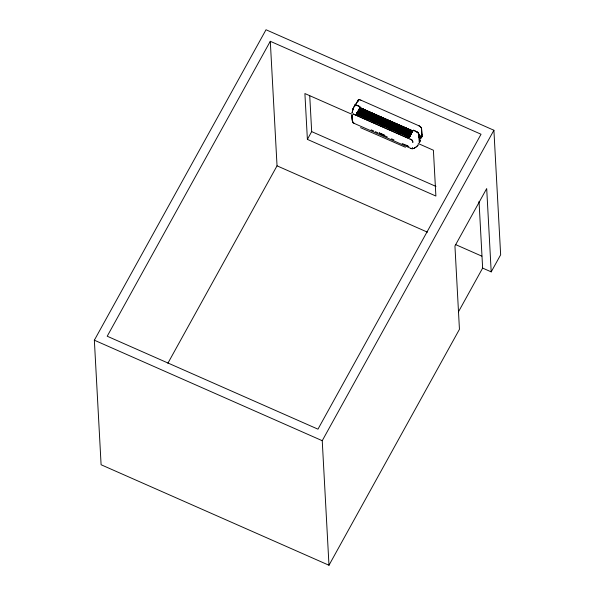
<?xml version="1.0" encoding="UTF-8"?>
<svg xmlns="http://www.w3.org/2000/svg" width="595" height="595" viewBox="0 0 595 595"><rect width="100%" height="100%" fill="white"/><g stroke="black" fill="none" stroke-linecap="round" stroke-linejoin="round"><path stroke-width="0.89" d="M396.285 131.317L396.292 130.707L383.239 124.987L383.091 125.471L409.479 137.185L406.177 135.719M358.22 101.024L358.681 99.588L359.997 99.834M358.287 101.053L358.733 99.633M420.568 138.248L420.606 136.619M409.479 137.185L410.416 135.31L410.089 135.072L409.278 136.21L357.342 113.407L356.65 113.846L357.216 112.73L356.643 113.883L383.091 125.471M354.843 106.081L355.081 104.794M419.944 140.978L420.107 140.398M411.889 132.261L411.822 131.748L411.472 133.317L411.249 132.283L412.766 130.922L411.881 132.603L411.569 132.298L412.35 130.967L360.005 107.747L359.335 108.751L360.072 108.022L408.839 129.65L408.512 129.97L360.168 108.58L359.536 109.272L411.666 132.008L359.544 109.235M359.878 109.22L359.953 107.643L409.479 129.479M383.143 135.013L383.21 134.5M412.171 132.075C411.562 131.547 411.673 131.54 411.472 132.075M359.075 110.692L358.845 109.978L358.339 112.098L357.803 111.585L358.435 111.005L358.443 111.897M359.953 115.333L360.295 114.991L370.216 119.208L409.271 136.307L409.472 137.162L360.139 115.103C354.895 110.573 356.137 115.043 359.953 115.311L396.277 131.272M383.091 125.426L356.688 113.794L358.279 112.024L356.844 113.667L357.543 112.633L357.721 113.474L357.707 112.894L357.089 113.526L357.863 112.299L358.004 112.708L359.06 109.837L359.477 109.926M358.123 110.997L358.718 110.387L358.763 111.28M411.651 131.599C413.161 129.918 412.29 132.663 412.722 131.056M422.063 136.538L421.877 137.095L420.992 137.081C424.094 135.02 419.772 137.943 421 137.906M373.117 113.712L363.27 109.093M411.673 131.703L412.283 130.997L409.018 129.554L412.476 130.93L412.075 131.919L412.543 131.413M419.772 142.041C418.873 143.678 419.713 140.033 419.378 142.763M420.011 141.171L419.304 142.584M420.472 137.095L420.903 136.024M358.845 109.978L358.54 110.224L359.447 109.874M359.499 108.476L359.96 107.636L359.774 108.089L412.588 130.907L412.194 131.852M420.048 140.606L419.758 141.922M352.054 112.871L353.4 107.881L355.327 104.973M352.136 112.871L352.247 112.15M358.078 111.882L410.022 135.296L409.286 136.367L383.262 124.935M421.386 136.538L421.372 136.939M396.292 130.707L409.33 136.567C409.115 135.608 411.785 133.049 410.751 134.708C409.717 134.001 410.223 134.857 410.431 135.325M410.052 136.062C408.906 135.407 407.917 137.133 406.043 134.983M359.209 109.666C359.566 109.978 359.261 108.164 359.611 109.882M409.33 136.567C410.014 136.924 409.353 135.965 410.379 134.425M359.053 109.264C361.009 107.985 359.759 108.394 359.298 108.855M396.27 131.108L409.427 137.014C408.23 136.91 412.528 136.002 406.073 135.184L359.953 115.311L406.147 135.601C411.204 138.828 409.613 134.522 409.36 136.701L396.285 130.826L396.538 130.193M408.542 129.911L411.703 131.458L412.283 130.997M412.744 130.907L412.454 131.317L412.588 130.907L409.248 129.465M359.254 108.892L359.551 108.402M421.148 137.148L421.996 135.429L421.327 136.419M410.669 134.604C409.538 136.582 409.129 136.694 410.572 134.53M412.38 147.843L412.194 148.78L410.067 148.029L354.122 123.358L352.657 122.533L352.538 121.432M409.405 136.605L409.858 135.712M352.329 111.31L353.46 107.911M396.337 130.431L409.293 136.203L409.449 135.734L408.951 136.21L357.707 113.608L358.056 112.001M409.494 136.24L409.628 135.779M380.116 133.354C381.09 133.823 379.231 133.317 380.198 133.206M411.472 133.317L412.127 131.116L359.893 108.238M409.494 136.895L409.754 135.831M406.095 135.318L409.405 136.902L409.791 135.853M355.208 105.694L355.579 105.137M381.097 134.106C381.693 132.767 381.454 135.422 381.41 133.741M357.781 112.775L357.997 112.158L357.774 112.76L409.851 135.675M410.193 135.705L410.572 134.046L358.54 111.101L358.257 111.994M411.68 132.968L359.06 110.09L358.867 111.079M411.495 132.588L359.417 109.681L359.633 109.063L411.666 132.008M409.814 135.719L410.349 134.671L410.416 135.31M411.033 134.039C412.142 133.027 410.305 132.923 410.111 134.411L411.071 133.154L359.03 110.201L358.711 110.782M411.591 132.075L411.301 133.406M396.367 130.364L409.293 136.181L409.434 135.742L409.293 136.203L409.524 135.742L409.271 136.307L409.568 135.601M411.071 134.098L410.766 133.183A26.797 5.727 -66.2 0 1 411.041 132.692L411.257 132.269M354.94 105.397L355.17 104.631M410.424 134.715L410.9 133.912L410.327 134.024M410.639 134.916L411.242 133.644M410.929 134.239L410.743 133.823M359.581 109.197L411.673 132.112L410.84 133.042L411.428 132.462M409.933 135.943L409.531 137.006L409.933 136.255M380.919 133.525L381.001 134.165L381.328 133.897M411.963 131.495L411.368 132.254M411.346 132.12L411.271 132.44M411.547 133.079L411.651 132.603M420.658 136.776L421.944 134.284L421.565 128.267L420.434 126.571M412.29 131.272L412.008 131.688M352.82 109.629L353.214 108.483L352.746 109.621M383.135 125.24L356.814 113.615L357.327 112.723M409.338 136.106L409.613 135.415M357.595 112.827L356.963 113.593L409.39 136.835L409.769 136.084M410.119 134.388L410.572 134.046M420.702 136.664L420.963 136.054M398.858 125.679L399.186 125.27M386.029 119.773L399.014 125.441M420.033 140.383L420.345 139.706M411.859 131.272L360.154 108.483L411.666 131.16M411.755 131.369L411.628 131.8M357.788 112.589L357.402 113.385L370.633 119.119C370.135 119.104 348.172 109.049 360.243 115.028M396.315 130.543C385.456 125.01 365.888 118.279 357.171 112.909C357.275 113.444 355.014 113.749 360.02 115.207M357.402 113.385L357.736 112.924L356.688 113.794L357.208 112.76L356.725 113.697L357.357 112.73L357.007 113.496L357.9 112.871M356.903 113.63L357.93 112.068M409.36 135.891L357.461 113.37L357.811 112.983M420.606 136.567L420.539 138.293M409.375 135.853L409.628 135.615M409.591 135.95L409.375 136.486M356.747 113.667L357.231 112.715M356.65 113.846L356.985 113.273M409.628 136.463L409.39 136.835M409.71 136.612L409.91 136.21L409.516 136.976M363.404 116.315L364.475 114.404M363.448 116.434L363.776 115.742M372.024 119.483L371.719 120.078L373.08 117.275M371.987 119.364L371.719 120.078M379.93 123.701L381.283 120.889L379.885 123.589M388.089 127.204L388.394 126.601M388.074 127.293L389.123 125.404M396.605 130.223L396.233 130.796M404.444 134.418L405.507 132.506M404.503 134.44L404.808 133.838M412.186 131.093L408.899 129.613M357.818 111.778L357.231 112.909M356.955 113.295L357.171 112.909M357.126 112.924L358.763 110.938M357.32 112.581L357.997 112.686M357.87 112.574L357.974 112.091M357.699 112.715L357.736 113.444L357.833 113.005M357.863 112.827L358.086 112.158M357.885 113.147L358.473 112.009M357.64 112.448L358.071 111.615L358.435 111.875M357.439 112.396L357.826 112.277M357.788 112.254L357.736 113.08M363.753 115.839L364.147 115.229M371.957 119.454L372.314 118.717M380.168 123.076L380.525 122.339M388.371 126.698L389.428 124.481L389.056 125.381M396.939 129.576L396.582 130.312L397.72 128.282M404.786 133.935L405.143 133.198M409.717 135.363L410.2 134.857M410.297 135.496L410.453 135.02M357.55 112.805L357.305 112.916M357.104 113.236L357.461 113.184M357.692 111.815L358.25 111.183L358.659 111.488M357.55 113.184L357.149 113.489M357.803 111.615L358.532 110.551L358.792 110.968M370.261 119.164L357.283 113.429L357.476 112.961M357.759 111.771L358.406 111.258M358.339 111.488L410.498 134.485M363.314 109.339L359.975 107.65L359.722 108.067M364.08 115.207L365.337 112.983M372.284 118.822L372.678 118.026M380.495 122.444L380.882 121.648M388.699 126.066L389.093 125.262M396.91 129.68L398.144 127.3M405.113 133.302L405.931 131.904M410.453 134.463L410.781 133.845M358.064 111.146L358.584 110.819M358.621 111.421L358.77 110.663M410.215 134.225L410.676 134.046M364.438 114.523L364.869 113.652M372.641 118.137L373.541 116.605M397.267 128.996L397.698 128.126M405.44 132.477L406.772 129.985M405.47 132.618L405.902 131.748M410.81 133.6L410.483 134.217M359.246 109.956L358.331 110.596L359.023 109.815M358.911 110.492L358.711 111.198M410.602 133.555L411.197 133.064M411.041 133.734L411.242 133.087M364.809 113.623L365.806 111.919M364.832 113.779L365.315 112.827M373.013 117.245L374.01 115.534M373.035 117.394L373.519 116.449M381.73 120.064L381.246 121.016L382.221 119.156M389.45 124.638L390.365 122.748M389.517 124.66L390.424 122.778M397.661 128.252L399.119 125.367M405.864 131.874L406.348 130.922M411.197 133.191L410.885 133.763L411.859 132.231M359.023 110.596L359.112 110.112M410.654 133.384L411.502 132.499M411.093 133.25L410.528 133.756M365.271 112.961L366.349 110.915L365.761 112.053M373.474 116.575L374.493 114.508L373.95 115.504M381.663 120.034L382.719 118.293M398.077 127.278L398.568 126.363M398.1 127.434L398.635 126.393M406.303 131.056L406.839 130.015M406.37 131.086L407.389 129.011L406.794 130.149M359.276 110.32L359.35 109.77M358.949 109.792L359.41 109.294M359.216 109.926L359.35 109.502M365.739 111.89L366.304 111.057M373.965 115.675L374.56 114.538M390.38 122.912L390.974 121.774L390.439 122.942M398.583 126.534L399.178 125.389M359.008 109.592L359.469 109.093M359.41 109.822L359.454 108.863M359.477 109.949L359.715 109.264L358.874 110.685L410.944 133.592M356.442 103.418L355.178 104.757M411.376 132.239L411.167 132.625A26.254 5.608 -66.2 0 0 410.966 132.99L410.788 133.176A26.254 5.608 -66.2 0 0 410.357 134.135M491.202 271.87L486.695 188.563L454.937 245.995L459.444 329.31L328.983 565.25L101.098 464.747L94.352 340.199L266.017 29.75L493.902 130.253L500.648 254.801L491.202 271.87L482.642 268.092L479.027 201.452M270.294 41.293L107.212 336.22L317.961 429.166L481.043 134.239L270.294 41.293L277.039 165.834L167.864 363.27M418.188 143.514L433.405 150.23L435.89 196.045L307.384 139.371L311.676 131.614L309.742 95.869M353.623 107.42L354.888 105.166L356.807 105.181M359.536 108.885L359.611 108.93M359.789 109.056L359.752 109.324M359.811 109.517L359.945 108.982M379.275 133.28L379.707 133.087L379.223 132.916M379.484 133.035L379.045 133.154M380.934 133.949L380.718 133.399M381.097 134.106L381.06 133.548M382.206 134.187L381.767 134.351L382.109 134.5M382.035 134.321L382.414 134.284M382.563 134.753L382.622 134.239M382.771 134.82L382.838 134.329M382.935 134.901L383.002 134.403M383.671 135.154L383.44 134.596M383.671 134.701L383.589 135.303M383.753 134.738L383.954 135.191M383.872 135.34L384.139 134.909L384.087 135.519L383.359 134.753M412.104 131.941L411.695 131.897M421.61 134.73L421.944 134.284M421.877 134.254L420.896 136.24M420.992 137.995L421.929 135.928M328.983 565.25L322.237 440.702L493.902 130.253M458.485 311.78L482.642 268.092M359.7 108.112L360.005 107.747L409.486 129.502M383.292 124.883L370.306 119.126M420.866 138.01L421.922 136.188M356.517 103.188L358.368 99.848L356.39 103.366M405.44 147.27L360.518 127.642M359.603 108.402L359.819 108.134M418.121 144.883L417.683 145.522M418.181 144.92L416.232 147.062M409.643 135.972L409.955 135.526M420.762 138.174L420.494 138.419M383.366 124.764L406.028 134.82M358.532 111.652L410.401 134.626M369.971 119.461L356.799 113.697M357.669 113.206L406.013 134.738M411.718 131.435L408.542 130.119M417.363 146.058L413.518 148.631M359.953 108.32L363.367 109.718L363.433 110.224M356.301 103.582L355.75 104.043M415.511 147.463L413.503 148.557M357.283 113.429L360.868 114.753M410.885 132.99L359.001 110.239M409.42 129.442L412.789 130.96M356.16 105.144L357.87 105.784M359.231 99.581L360.912 100.198M353.185 114.047L353.854 114.314M353.222 113.965L359.001 116.59M356.769 105.263L360.161 106.631M410.877 148.386L412.32 148.847L412.372 147.917M398.94 125.53L386.014 119.826L398.888 125.612M360.183 115.066L370.083 119.335M413.525 130.164L418.315 132.64L419.021 135.467M413.48 130.246L417.645 132.224L418.88 133.912M370.127 119.29L406.058 135.05M369.941 119.498L406.11 135.377M354.732 114.701L355.825 115.185M405.232 136.88L407.791 138.003M404.868 136.82L411.562 139.795L412.707 141.082M352.679 121.685L353.11 121.878M360.905 100.161L419.668 126.118L421.498 128.245L421.996 135.429M358.45 111.272L410.639 134.299M409.977 135.236L357.945 112.291L410.208 135.415M404.689 136.642L359.588 116.754M410.052 139.007L412.461 140.316L412.789 142.25M404.645 136.724L359.551 116.828M352.247 114.433L304.9 93.549L307.384 139.371M405.083 144.704L407.508 145.775M371.161 129.836L373.712 130.96M375.319 131.673L377.847 132.789M387.315 136.962L384.415 135.66M391.458 138.791L393.942 139.885M402.227 143.536L404.712 144.637M406.37 145.366L408.862 146.467M311.676 131.614L435.957 186.421M277.039 165.834L427.455 232.169M455.495 244.538L481.838 256.155M94.352 340.199L322.237 440.702M408.639 129.807L411.919 131.198M360.652 114.813L396.307 130.595M383.173 125.136L396.27 131.004M360.049 115.177L406.125 135.496M357.037 115.623L359.045 116.508M357.759 105.665L358.882 106.163M354.159 123.277L352.627 122.31M415.816 131.339L418.449 133.221M418.739 125.701L419.661 126.147M352.538 121.499L352.59 122.161M417.526 132.246L418.106 132.67M419.341 141.469L419.363 141.863M419.073 136.441L419.051 134.686L419.438 141.818M418.925 134.946L419.334 142.577M352.158 115.616L352.24 118.561M419.096 135.526L419.14 136.404M419.051 134.589L419.088 135.422M412.87 142.369L412.841 141.625M352.084 115.363L352.136 116.345M352.009 115.385L352.352 120.517M352.114 117.438L352.27 120.473M352.404 120.339L352.359 119.416M352.329 120.398L352.143 115.318M418.768 136.248L418.813 137.252M380.837 133.674L380.852 134.098M418.702 134.477L418.724 135.288M358.502 112.12A26.254 5.534 -66.2 0 1 359.618 110.015M410.037 134.745A26.254 5.608 -66.2 0 1 410.253 134.336M382.764 118.152L382.169 119.298L382.764 118.152"/></g></svg>
